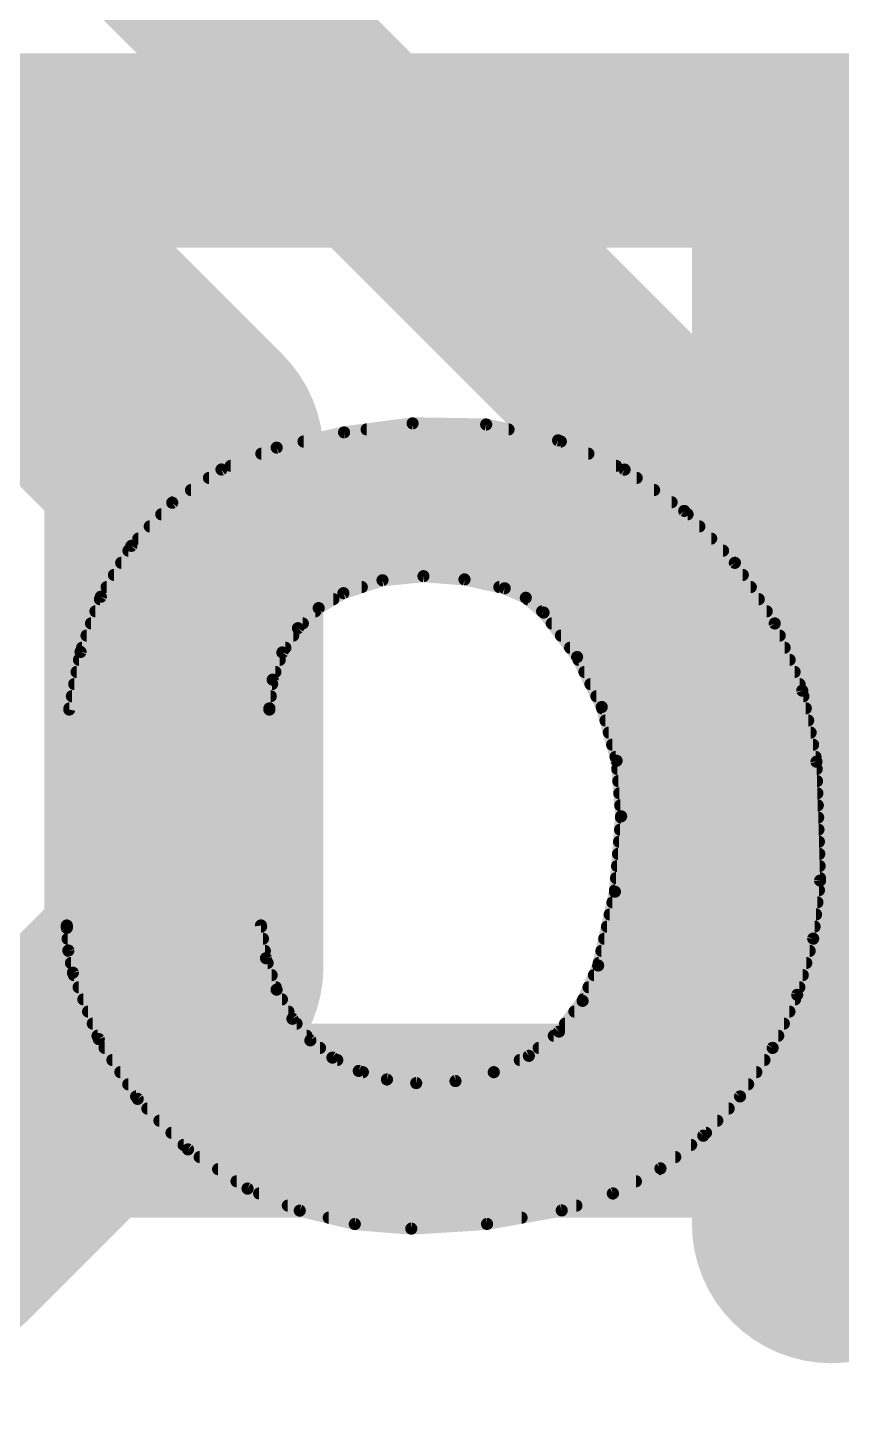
# Model space of a CAD drawing. Extents: x -12 to 102, y -12 to 69.
# Drawn here: x 33.062 to 34.766, y 58.827 to 61.725 of the extents above; entities that cross this region are included whole.
import ezdxf

# ---------------------------------------------------------------- set-up
doc = ezdxf.new("R2010")
doc.units = 0
for name, color, linetype in [('1', 12, 'CONTINUOUS'), ('16', 132, 'CONTINUOUS'), ('21', 41, 'CONTINUOUS'), ('22', 40, 'CONTINUOUS')]:
    doc.layers.add(name, color=color, linetype=linetype)

msp = doc.modelspace()

# ---------------------------------------------------------------- linework, layer by layer
at = {"layer": '1', "const_width": 0.4064}
msp.add_lwpolyline([(36.83, 58.42), (31.75, 63.5)], dxfattribs=at)
at = {"layer": '16', "const_width": 0.4064}
for points in [[(68.072, 61.468), (28.321, 61.468)], [(64.77, 59.436), (11.43, 59.436)]]:
    msp.add_lwpolyline(points, dxfattribs=at)
at = {"layer": '21', "const_width": 0.5842}
for points in [[(32.8516, 61.3725), (31.7754, 61.3725)], [(33.3897, 60.8344), (32.8516, 61.3725)], [(34.7455, 59.2201), (34.7455, 61.3725)], [(34.7455, 61.3725), (36.3598, 61.3725)], [(33.3897, 59.7582), (33.3897, 60.8344)], [(32.8516, 59.2201), (33.3897, 59.7582)], [(31.7754, 59.2201), (32.8516, 59.2201)]]:
    msp.add_lwpolyline(points, dxfattribs=at)
at = {"layer": '21', "const_width": 0.2921}
for points in [[(32.9548, 61.4757, 1), (32.7483, 61.2692)], [(32.8516, 61.2264, 1), (32.8516, 61.5185)], [(34.8915, 61.3725, 1), (34.5994, 61.3725)], [(34.7455, 61.5185, 1), (34.7455, 61.2264)], [(33.5357, 60.8344, 1), (33.2436, 60.8344)], [(33.2864, 60.7311, 1), (33.4929, 60.9377)], [(33.4929, 59.6549, 1), (33.2864, 59.8615)], [(33.2436, 59.7582, 1), (33.5357, 59.7582)], [(32.8516, 59.074, 1), (32.8516, 59.3662)], [(32.7483, 59.3234, 1), (32.9548, 59.1168)], [(34.5994, 59.2201, 1), (34.8915, 59.2201)]]:
    msp.add_lwpolyline(points, format="xyb", dxfattribs=at)
at = {"layer": '22', "const_width": 0.0254}
for points in [[(33.725, 60.8776), (33.5839, 60.8457)], [(33.8684, 60.8965), (33.725, 60.8776)], [(33.7721, 60.8838), (34.0694, 60.8838)], [(34.0226, 60.8941), (33.8684, 60.8965)], [(34.1732, 60.8609), (34.0226, 60.8941)], [(33.5839, 60.8457), (33.4682, 60.7999)], [(33.6401, 60.8584), (34.1789, 60.8584)], [(34.3123, 60.7998), (34.1732, 60.8609)], [(33.5518, 60.833), (34.2367, 60.833)], [(33.4682, 60.7999), (33.3652, 60.7303)], [(33.4876, 60.8076), (34.2945, 60.8076)], [(34.4372, 60.7132), (34.3123, 60.7998)], [(33.442, 60.7822), (34.3377, 60.7822)], [(33.3652, 60.7303), (33.2796, 60.64)], [(33.3669, 60.7314), (34.411, 60.7314)], [(33.4045, 60.7568), (34.3743, 60.7568)], [(33.3422, 60.706), (34.4443, 60.706)], [(34.5433, 60.6044), (34.4372, 60.7132)], [(33.3181, 60.6806), (34.469, 60.6806)], [(33.2941, 60.6552), (34.4938, 60.6552)], [(33.2796, 60.64), (33.2156, 60.5333)], [(33.2735, 60.6298), (34.5186, 60.6298)], [(33.2583, 60.6044), (34.5434, 60.6044)], [(34.6267, 60.4774), (34.5433, 60.6044)], [(33.243, 60.579), (34.56, 60.579)], [(33.7236, 60.5409), (33.8054, 60.5679)], [(33.8054, 60.5679), (33.8912, 60.5765)], [(33.8912, 60.5765), (33.9772, 60.5697)], [(33.9772, 60.5697), (34.0614, 60.5511)], [(33.2156, 60.5333), (33.1731, 60.4178)], [(33.2137, 60.5282), (33.7025, 60.5282)], [(33.2278, 60.5536), (33.7621, 60.5536)], [(33.6718, 60.5097), (33.7236, 60.5409)], [(34.0501, 60.5536), (34.5767, 60.5536)], [(34.0614, 60.5511), (34.1055, 60.5313)], [(34.1055, 60.5313), (34.1427, 60.5003)], [(34.1092, 60.5282), (34.5934, 60.5282)], [(33.2044, 60.5028), (33.6648, 60.5028)], [(33.6285, 60.4675), (33.6718, 60.5097)], [(34.1397, 60.5028), (34.6101, 60.5028)], [(34.1427, 60.5003), (34.213, 60.4071)], [(33.1951, 60.4774), (33.6386, 60.4774)], [(34.16, 60.4774), (34.6268, 60.4774)], [(34.6844, 60.3368), (34.6267, 60.4774)], [(33.1857, 60.452), (33.6185, 60.452)], [(33.5958, 60.4166), (33.6285, 60.4675)], [(34.1791, 60.452), (34.6372, 60.452)], [(33.1731, 60.4178), (33.1495, 60.2971)], [(33.1764, 60.4266), (33.6022, 60.4266)], [(33.5755, 60.3597), (33.5958, 60.4166)], [(34.1983, 60.4266), (34.6476, 60.4266)], [(33.1699, 60.4012), (33.5903, 60.4012)], [(34.213, 60.4071), (34.2646, 60.3024)], [(34.2159, 60.4012), (34.658, 60.4012)], [(33.1649, 60.3758), (33.5812, 60.3758)], [(33.5686, 60.2996), (33.5755, 60.3597)], [(34.2284, 60.3758), (34.6684, 60.3758)], [(33.155, 60.325), (33.5715, 60.325)], [(33.1599, 60.3504), (33.5744, 60.3504)], [(34.2409, 60.3504), (34.6788, 60.3504)], [(34.2534, 60.325), (34.6868, 60.325)], [(34.7142, 60.1878), (34.6844, 60.3368)], [(33.1495, 60.2971), (33.5686, 60.2971)], [(33.15, 60.2996), (33.5686, 60.2996)], [(33.5686, 60.2971), (33.5686, 60.2996)], [(34.2646, 60.3024), (34.2957, 60.1899)], [(34.2654, 60.2996), (34.6919, 60.2996)], [(34.2724, 60.2742), (34.6969, 60.2742)], [(34.2794, 60.2488), (34.702, 60.2488)], [(34.2864, 60.2234), (34.7071, 60.2234)], [(34.2934, 60.198), (34.7122, 60.198)], [(34.2957, 60.1899), (34.3052, 60.0735)], [(34.7218, 59.9389), (34.7142, 60.1878)], [(34.2971, 60.1726), (34.7147, 60.1726)], [(34.2992, 60.1472), (34.7154, 60.1472)], [(34.3013, 60.1218), (34.7162, 60.1218)], [(34.3033, 60.0964), (34.717, 60.0964)], [(34.3052, 60.0735), (34.2921, 59.9156)], [(34.305, 60.071), (34.7178, 60.071)], [(34.3029, 60.0456), (34.7185, 60.0456)], [(34.3008, 60.0202), (34.7193, 60.0202)], [(34.2987, 59.9948), (34.7201, 59.9948)], [(34.2966, 59.9694), (34.7209, 59.9694)], [(34.2923, 59.9186), (34.7194, 59.9186)], [(34.2945, 59.944), (34.7216, 59.944)], [(34.7073, 59.8173), (34.7218, 59.9389)], [(34.2921, 59.9156), (34.257, 59.7611)], [(34.287, 59.8932), (34.7163, 59.8932)], [(34.2812, 59.8678), (34.7133, 59.8678)], [(33.5509, 59.8449), (33.1445, 59.8449)], [(33.1445, 59.8449), (33.1445, 59.8399)], [(33.1445, 59.8424), (33.5513, 59.8424)], [(33.1445, 59.8399), (33.1477, 59.7925)], [(33.5615, 59.7762), (33.5509, 59.8449)], [(34.2755, 59.8424), (34.7103, 59.8424)], [(33.146, 59.817), (33.5552, 59.817)], [(34.2697, 59.817), (34.7072, 59.817)], [(34.6739, 59.6996), (34.7073, 59.8173)], [(33.1477, 59.7925), (33.1572, 59.7459)], [(33.1479, 59.7916), (33.5591, 59.7916)], [(33.5837, 59.7104), (33.5615, 59.7762)], [(34.2639, 59.7916), (34.7, 59.7916)], [(33.1531, 59.7662), (33.5648, 59.7662)], [(33.1572, 59.7459), (33.2114, 59.6068)], [(34.257, 59.7611), (34.2244, 59.6869)], [(34.2582, 59.7662), (34.6928, 59.7662)], [(33.1592, 59.7408), (33.5734, 59.7408)], [(33.1691, 59.7154), (33.582, 59.7154)], [(34.2369, 59.7154), (34.6784, 59.7154)], [(34.2481, 59.7408), (34.6856, 59.7408)], [(33.179, 59.69), (33.5948, 59.69)], [(33.6169, 59.6494), (33.5837, 59.7104)], [(34.2244, 59.6869), (34.1751, 59.6226)], [(34.2258, 59.69), (34.6694, 59.69)], [(34.6224, 59.5885), (34.6739, 59.6996)], [(33.1889, 59.6646), (33.6086, 59.6646)], [(34.2073, 59.6646), (34.6577, 59.6646)], [(33.1988, 59.6392), (33.6254, 59.6392)], [(33.6544, 59.6042), (33.6169, 59.6494)], [(34.1879, 59.6392), (34.6459, 59.6392)], [(33.2087, 59.6138), (33.6464, 59.6138)], [(33.2114, 59.6068), (33.2929, 59.4817)], [(33.7007, 59.5681), (33.6544, 59.6042)], [(34.1751, 59.6226), (34.1119, 59.5719)], [(34.1642, 59.6138), (34.6341, 59.6138)], [(33.2234, 59.5884), (33.6747, 59.5884)], [(34.1119, 59.5719), (34.0385, 59.5376)], [(34.1325, 59.5884), (34.6224, 59.5884)], [(34.5542, 59.4868), (34.6224, 59.5885)], [(33.2399, 59.563), (33.7108, 59.563)], [(33.7557, 59.5402), (33.7007, 59.5681)], [(34.093, 59.563), (34.6053, 59.563)], [(33.2565, 59.5376), (33.7644, 59.5376)], [(33.8148, 59.5223), (33.7557, 59.5402)], [(33.876, 59.5147), (33.8148, 59.5223)], [(33.9583, 59.519), (33.876, 59.5147)], [(34.0385, 59.5376), (33.9583, 59.519)], [(34.0385, 59.5376), (34.5883, 59.5376)], [(33.273, 59.5122), (34.5712, 59.5122)], [(33.2895, 59.4868), (34.5542, 59.4868)], [(34.4771, 59.4045), (34.5542, 59.4868)], [(33.2929, 59.4817), (33.3982, 59.3759)], [(33.3131, 59.4614), (34.5304, 59.4614)], [(33.3384, 59.436), (34.5066, 59.436)], [(33.3636, 59.4106), (34.4828, 59.4106)], [(34.3875, 59.3361), (34.4771, 59.4045)], [(33.3889, 59.3852), (34.4518, 59.3852)], [(33.3982, 59.3759), (33.5229, 59.2938)], [(33.4226, 59.3598), (34.4186, 59.3598)], [(33.4612, 59.3344), (34.3843, 59.3344)], [(34.2878, 59.2834), (34.3875, 59.3361)], [(33.4998, 59.309), (34.3362, 59.309)], [(33.5229, 59.2938), (33.6322, 59.2477)], [(33.5471, 59.2836), (34.2881, 59.2836)], [(34.1808, 59.248), (34.2878, 59.2834)], [(33.6072, 59.2582), (34.2116, 59.2582)], [(33.6322, 59.2477), (33.7475, 59.2194)], [(33.6929, 59.2328), (34.0966, 59.2328)], [(34.0244, 59.2198), (34.1808, 59.248)], [(33.7475, 59.2194), (33.8658, 59.2099)], [(33.8658, 59.2099), (34.0244, 59.2198)]]:
    msp.add_lwpolyline(points, dxfattribs=at)
at = {"layer": '22', "const_width": 0.0127}
for points in [[(33.7242, 60.8839, 1), (33.7258, 60.8713)], [(33.7264, 60.8714, 1), (33.7236, 60.8838)], [(33.7721, 60.8901, 1), (33.7721, 60.8775)], [(33.8685, 60.9028, 1), (33.8683, 60.8902)], [(33.8692, 60.8902, 1), (33.8676, 60.9028)], [(34.024, 60.9003, 1), (34.0212, 60.8879)], [(34.0225, 60.8878, 1), (34.0227, 60.9005)], [(34.0694, 60.8775, 1), (34.0694, 60.8901)], [(33.5862, 60.8398, 1), (33.5816, 60.8516)], [(33.6401, 60.8648, 1), (33.6401, 60.8521)], [(34.1758, 60.8667, 1), (34.1706, 60.8551)], [(34.1718, 60.8547, 1), (34.1746, 60.8671)], [(34.1789, 60.8521, 1), (34.1789, 60.8648)], [(33.5518, 60.8394, 1), (33.5518, 60.8267)], [(33.5825, 60.8519, 1), (33.5853, 60.8395)], [(34.2367, 60.8267, 1), (34.2367, 60.8394)], [(33.4659, 60.8058, 1), (33.4706, 60.794)], [(33.4718, 60.7947, 1), (33.4647, 60.8052)], [(33.4876, 60.8139, 1), (33.4876, 60.8013)], [(34.2945, 60.8013, 1), (34.2945, 60.8139)], [(34.3159, 60.805, 1), (34.3087, 60.7945)], [(34.3098, 60.7939, 1), (34.3149, 60.8056)], [(33.442, 60.7886, 1), (33.442, 60.7759)], [(34.3377, 60.7759, 1), (34.3377, 60.7886)], [(33.3669, 60.7377, 1), (33.3669, 60.7251)], [(33.3698, 60.7259, 1), (33.3606, 60.7346)], [(33.4045, 60.7632, 1), (33.4045, 60.7505)], [(34.3743, 60.7505, 1), (34.3743, 60.7632)], [(34.411, 60.7251, 1), (34.411, 60.7377)], [(33.3422, 60.7124, 1), (33.3422, 60.6997)], [(33.3616, 60.7355, 1), (33.3687, 60.725)], [(34.4418, 60.7176, 1), (34.4327, 60.7088)], [(34.4336, 60.708, 1), (34.4408, 60.7184)], [(34.4443, 60.6997, 1), (34.4443, 60.7124)], [(33.3181, 60.687, 1), (33.3181, 60.6743)], [(34.469, 60.6743, 1), (34.469, 60.687)], [(33.2941, 60.6615, 1), (33.2941, 60.6489)], [(34.4938, 60.6489, 1), (34.4938, 60.6615)], [(33.2735, 60.6362, 1), (33.2735, 60.6235)], [(33.275, 60.6443, 1), (33.2842, 60.6356)], [(33.2851, 60.6367, 1), (33.2742, 60.6432)], [(34.5186, 60.6235, 1), (34.5186, 60.6362)], [(33.2583, 60.6108, 1), (33.2583, 60.5981)], [(34.5486, 60.6079, 1), (34.538, 60.6009)], [(34.5388, 60.6, 1), (34.5479, 60.6089)], [(34.5434, 60.5981, 1), (34.5434, 60.6108)], [(33.243, 60.5853, 1), (33.243, 60.5727)], [(33.8048, 60.5742, 1), (33.8061, 60.5616)], [(33.8074, 60.5619, 1), (33.8034, 60.574)], [(33.8917, 60.5828, 1), (33.8907, 60.5702)], [(33.8918, 60.5702, 1), (33.8906, 60.5828)], [(33.9785, 60.5759, 1), (33.9758, 60.5635)], [(33.9767, 60.5633, 1), (33.9777, 60.576)], [(34.56, 60.5727, 1), (34.56, 60.5853)], [(33.2137, 60.5346, 1), (33.2137, 60.5219)], [(33.2102, 60.5366, 1), (33.221, 60.53)], [(33.2216, 60.5311, 1), (33.2096, 60.5355)], [(33.2278, 60.56, 1), (33.2278, 60.5473)], [(33.7025, 60.5219, 1), (33.7025, 60.5346)], [(33.7216, 60.5469, 1), (33.7256, 60.5349)], [(33.7269, 60.5355, 1), (33.7203, 60.5463)], [(33.7621, 60.5473, 1), (33.7621, 60.56)], [(34.0501, 60.56, 1), (34.0501, 60.5473)], [(34.064, 60.5569, 1), (34.0588, 60.5453)], [(34.06, 60.5449, 1), (34.0628, 60.5573)], [(34.1096, 60.5361, 1), (34.1015, 60.5264)], [(34.1092, 60.5346, 1), (34.1092, 60.5219)], [(34.1029, 60.5255, 1), (34.1081, 60.5371)], [(34.5767, 60.5473, 1), (34.5767, 60.56)], [(34.5934, 60.5219, 1), (34.5934, 60.5346)], [(33.2044, 60.5091, 1), (33.2044, 60.4965)], [(33.6648, 60.4965, 1), (33.6648, 60.5091)], [(33.6685, 60.5151, 1), (33.6751, 60.5042)], [(33.6762, 60.5051, 1), (33.6674, 60.5142)], [(34.1397, 60.5091, 1), (34.1397, 60.4965)], [(34.1478, 60.5041, 1), (34.1376, 60.4965)], [(34.1386, 60.4954, 1), (34.1468, 60.5052)], [(34.6101, 60.4965, 1), (34.6101, 60.5091)], [(33.1951, 60.4838, 1), (33.1951, 60.4711)], [(33.6386, 60.4711, 1), (33.6386, 60.4838)], [(34.16, 60.4838, 1), (34.16, 60.4711)], [(34.6326, 60.4798, 1), (34.6209, 60.475)], [(34.6214, 60.4739, 1), (34.6321, 60.4809)], [(34.6268, 60.4711, 1), (34.6268, 60.4838)], [(33.1857, 60.4584, 1), (33.1857, 60.4457)], [(33.6185, 60.4457, 1), (33.6185, 60.4584)], [(33.624, 60.4721, 1), (33.6329, 60.463)], [(33.6338, 60.4641, 1), (33.6231, 60.4709)], [(34.1791, 60.4584, 1), (34.1791, 60.4457)], [(34.6372, 60.4457, 1), (34.6372, 60.4584)], [(33.1672, 60.42, 1), (33.1791, 60.4156)], [(33.1794, 60.4166, 1), (33.1669, 60.4191)], [(33.1764, 60.4329, 1), (33.1764, 60.4203)], [(33.5904, 60.4201, 1), (33.6011, 60.4132)], [(33.6018, 60.4145, 1), (33.5898, 60.4188)], [(33.6022, 60.4203, 1), (33.6022, 60.4329)], [(34.1983, 60.4329, 1), (34.1983, 60.4203)], [(34.6476, 60.4203, 1), (34.6476, 60.4329)], [(33.1699, 60.4076, 1), (33.1699, 60.3949)], [(33.5903, 60.3949, 1), (33.5903, 60.4076)], [(34.2187, 60.4099, 1), (34.2073, 60.4043)], [(34.2079, 60.4033, 1), (34.2181, 60.4109)], [(34.2159, 60.4076, 1), (34.2159, 60.3949)], [(34.658, 60.3949, 1), (34.658, 60.4076)], [(33.1649, 60.3822, 1), (33.1649, 60.3695)], [(33.5695, 60.3618, 1), (33.5815, 60.3575)], [(33.5818, 60.359, 1), (33.5692, 60.3604)], [(33.5812, 60.3695, 1), (33.5812, 60.3822)], [(34.2284, 60.3822, 1), (34.2284, 60.3695)], [(34.6684, 60.3695, 1), (34.6684, 60.3822)], [(33.155, 60.3314, 1), (33.155, 60.3187)], [(33.1599, 60.3567, 1), (33.1599, 60.3441)], [(33.5715, 60.3187, 1), (33.5715, 60.3314)], [(33.5744, 60.3441, 1), (33.5744, 60.3567)], [(34.2409, 60.3567, 1), (34.2409, 60.3441)], [(34.2534, 60.3314, 1), (34.2534, 60.3187)], [(34.6906, 60.3381, 1), (34.6782, 60.3356)], [(34.6785, 60.3344, 1), (34.6903, 60.3392)], [(34.6788, 60.3441, 1), (34.6788, 60.3567)], [(34.6868, 60.3187, 1), (34.6868, 60.3314)], [(33.1495, 60.3034, 1), (33.1495, 60.2908)], [(33.15, 60.306, 1), (33.15, 60.2933)], [(33.575, 60.2996, 1), (33.5623, 60.2996)], [(33.5686, 60.2933, 1), (33.5686, 60.306)], [(33.5686, 60.2908, 1), (33.5686, 60.3034)], [(34.2707, 60.3041, 1), (34.2585, 60.3007)], [(34.2589, 60.2996, 1), (34.2703, 60.3052)], [(34.2654, 60.306, 1), (34.2654, 60.2933)], [(34.6919, 60.2933, 1), (34.6919, 60.306)], [(33.1433, 60.2983, 1), (33.1557, 60.2959)], [(33.5623, 60.3003, 1), (33.5749, 60.2989)], [(33.5623, 60.2971, 1), (33.575, 60.2971)], [(34.2724, 60.2805, 1), (34.2724, 60.2679)], [(34.6969, 60.2679, 1), (34.6969, 60.2805)], [(34.2794, 60.2552, 1), (34.2794, 60.2425)], [(34.702, 60.2425, 1), (34.702, 60.2552)], [(34.2864, 60.2298, 1), (34.2864, 60.2171)], [(34.7071, 60.2171, 1), (34.7071, 60.2298)], [(34.2934, 60.2043, 1), (34.2934, 60.1917)], [(34.302, 60.1904, 1), (34.2894, 60.1893)], [(34.2896, 60.1882, 1), (34.3018, 60.1915)], [(34.7205, 60.188, 1), (34.7079, 60.1876)], [(34.708, 60.1866, 1), (34.7204, 60.189)], [(34.7122, 60.1917, 1), (34.7122, 60.2043)], [(34.2971, 60.179, 1), (34.2971, 60.1663)], [(34.7147, 60.1663, 1), (34.7147, 60.179)], [(34.2992, 60.1536, 1), (34.2992, 60.1409)], [(34.3013, 60.1281, 1), (34.3013, 60.1155)], [(34.7154, 60.1409, 1), (34.7154, 60.1536)], [(34.7162, 60.1155, 1), (34.7162, 60.1281)], [(34.3033, 60.1028, 1), (34.3033, 60.0901)], [(34.717, 60.0901, 1), (34.717, 60.1028)], [(34.305, 60.0774, 1), (34.305, 60.0647)], [(34.2989, 60.073, 1), (34.3115, 60.074)], [(34.3115, 60.073, 1), (34.2989, 60.074)], [(34.7178, 60.0647, 1), (34.7178, 60.0774)], [(34.3029, 60.0519, 1), (34.3029, 60.0393)], [(34.7185, 60.0393, 1), (34.7185, 60.0519)], [(34.3008, 60.0266, 1), (34.3008, 60.0139)], [(34.7193, 60.0139, 1), (34.7193, 60.0266)], [(34.2987, 60.0012, 1), (34.2987, 59.9885)], [(34.7201, 59.9885, 1), (34.7201, 60.0012)], [(34.2966, 59.9757, 1), (34.2966, 59.9631)], [(34.7209, 59.9631, 1), (34.7209, 59.9757)], [(34.2923, 59.925, 1), (34.2923, 59.9123)], [(34.2945, 59.9504, 1), (34.2945, 59.9377)], [(34.7281, 59.9381, 1), (34.7155, 59.9397)], [(34.7155, 59.9387, 1), (34.7281, 59.9391)], [(34.7194, 59.9123, 1), (34.7194, 59.925)], [(34.7216, 59.9377, 1), (34.7216, 59.9504)], [(34.287, 59.8995, 1), (34.287, 59.8869)], [(34.2858, 59.9161, 1), (34.2984, 59.9151)], [(34.2983, 59.9142, 1), (34.2859, 59.917)], [(34.7163, 59.8869, 1), (34.7163, 59.8995)], [(34.2812, 59.8742, 1), (34.2812, 59.8615)], [(34.7133, 59.8615, 1), (34.7133, 59.8742)], [(33.1445, 59.8513, 1), (33.1445, 59.8386)], [(33.1445, 59.8488, 1), (33.1445, 59.8361)], [(33.1508, 59.8403, 1), (33.1382, 59.8395)], [(33.1508, 59.8449, 1), (33.1382, 59.8449)], [(33.1382, 59.8399, 1), (33.1508, 59.8399)], [(33.5572, 59.8459, 1), (33.5446, 59.8439)], [(33.5509, 59.8386, 1), (33.5509, 59.8513)], [(33.5513, 59.8361, 1), (33.5513, 59.8488)], [(34.2755, 59.8488, 1), (34.2755, 59.8361)], [(34.7103, 59.8361, 1), (34.7103, 59.8488)], [(33.146, 59.8233, 1), (33.146, 59.8107)], [(33.5552, 59.8107, 1), (33.5552, 59.8233)], [(34.2697, 59.8233, 1), (34.2697, 59.8107)], [(34.701, 59.8181, 1), (34.7136, 59.8166)], [(34.7134, 59.8156, 1), (34.7012, 59.8191)], [(34.7072, 59.8107, 1), (34.7072, 59.8233)], [(33.1539, 59.7937, 1), (33.1415, 59.7912)], [(33.1414, 59.792, 1), (33.154, 59.7929)], [(33.1479, 59.798, 1), (33.1479, 59.7853)], [(33.5675, 59.7783, 1), (33.5554, 59.7742)], [(33.5591, 59.7853, 1), (33.5591, 59.798)], [(34.2639, 59.798, 1), (34.2639, 59.7853)], [(34.7, 59.7853, 1), (34.7, 59.798)], [(33.1531, 59.7726, 1), (33.1531, 59.7599)], [(33.1631, 59.7482, 1), (33.1513, 59.7436)], [(33.5552, 59.7753, 1), (33.5677, 59.7772)], [(33.5648, 59.7599, 1), (33.5648, 59.7726)], [(34.2508, 59.7625, 1), (34.2632, 59.7597)], [(34.2628, 59.7585, 1), (34.2512, 59.7637)], [(34.2582, 59.7726, 1), (34.2582, 59.7599)], [(34.6928, 59.7599, 1), (34.6928, 59.7726)], [(33.151, 59.7446, 1), (33.1634, 59.7472)], [(33.1592, 59.7471, 1), (33.1592, 59.7345)], [(33.1691, 59.7218, 1), (33.1691, 59.7091)], [(33.5734, 59.7345, 1), (33.5734, 59.7471)], [(33.582, 59.7091, 1), (33.582, 59.7218)], [(34.2369, 59.7218, 1), (34.2369, 59.7091)], [(34.2481, 59.7471, 1), (34.2481, 59.7345)], [(34.6784, 59.7091, 1), (34.6784, 59.7218)], [(34.6856, 59.7345, 1), (34.6856, 59.7471)], [(33.179, 59.6964, 1), (33.179, 59.6837)], [(33.5893, 59.7134, 1), (33.5781, 59.7074)], [(33.5777, 59.7084, 1), (33.5897, 59.7124)], [(33.5948, 59.6837, 1), (33.5948, 59.6964)], [(34.2258, 59.6964, 1), (34.2258, 59.6837)], [(34.2295, 59.683, 1), (34.2194, 59.6908)], [(34.6678, 59.7013, 1), (34.68, 59.6978)], [(34.6796, 59.6969, 1), (34.6681, 59.7022)], [(34.6694, 59.6837, 1), (34.6694, 59.6964)], [(33.1889, 59.6709, 1), (33.1889, 59.6583)], [(33.6086, 59.6583, 1), (33.6086, 59.6709)], [(34.2073, 59.6709, 1), (34.2073, 59.6583)], [(34.2186, 59.6895, 1), (34.2302, 59.6844)], [(34.6577, 59.6583, 1), (34.6577, 59.6709)], [(33.1988, 59.6456, 1), (33.1988, 59.6329)], [(33.6218, 59.6535, 1), (33.612, 59.6453)], [(33.6113, 59.6464, 1), (33.6225, 59.6524)], [(33.6254, 59.6329, 1), (33.6254, 59.6456)], [(34.1879, 59.6456, 1), (34.1879, 59.6329)], [(34.6459, 59.6329, 1), (34.6459, 59.6456)], [(33.2087, 59.6202, 1), (33.2087, 59.6075)], [(33.2167, 59.6103, 1), (33.2061, 59.6033)], [(33.2055, 59.6045, 1), (33.2173, 59.6091)], [(33.6464, 59.6075, 1), (33.6464, 59.6202)], [(33.6583, 59.6092, 1), (33.6505, 59.5992)], [(33.6495, 59.6002, 1), (33.6593, 59.6083)], [(34.1642, 59.6202, 1), (34.1642, 59.6075)], [(34.1701, 59.6265, 1), (34.1802, 59.6187)], [(34.1791, 59.6176, 1), (34.1711, 59.6275)], [(34.6341, 59.6075, 1), (34.6341, 59.6202)], [(33.2234, 59.5947, 1), (33.2234, 59.5821)], [(33.6747, 59.5821, 1), (33.6747, 59.5947)], [(34.108, 59.5768, 1), (34.1159, 59.5669)], [(34.1146, 59.5661, 1), (34.1093, 59.5776)], [(34.1325, 59.5947, 1), (34.1325, 59.5821)], [(34.6167, 59.5911, 1), (34.6282, 59.5858)], [(34.6277, 59.5849, 1), (34.6171, 59.592)], [(34.6224, 59.5821, 1), (34.6224, 59.5947)], [(33.2399, 59.5694, 1), (33.2399, 59.5567)], [(33.7036, 59.5738, 1), (33.6978, 59.5624)], [(33.6968, 59.5631, 1), (33.7046, 59.5731)], [(33.7108, 59.5567, 1), (33.7108, 59.5694)], [(34.093, 59.5694, 1), (34.093, 59.5567)], [(34.6053, 59.5567, 1), (34.6053, 59.5694)], [(33.2565, 59.544, 1), (33.2565, 59.5313)], [(33.7576, 59.5463, 1), (33.7539, 59.5342)], [(33.7529, 59.5346, 1), (33.7586, 59.5459)], [(33.7644, 59.5313, 1), (33.7644, 59.544)], [(33.8155, 59.5286, 1), (33.814, 59.516)], [(33.8129, 59.5162, 1), (33.8166, 59.5283)], [(33.8757, 59.521, 1), (33.8763, 59.5084)], [(33.8752, 59.5084, 1), (33.8768, 59.521)], [(33.9568, 59.5251, 1), (33.9597, 59.5128)], [(33.9586, 59.5126, 1), (33.9579, 59.5253)], [(34.0385, 59.544, 1), (34.0385, 59.5313)], [(34.0358, 59.5434, 1), (34.0412, 59.5318)], [(34.0399, 59.5314, 1), (34.0371, 59.5438)], [(34.5883, 59.5313, 1), (34.5883, 59.544)], [(33.273, 59.5185, 1), (33.273, 59.5059)], [(33.2895, 59.4931, 1), (33.2895, 59.4805)], [(34.5489, 59.4903, 1), (34.5595, 59.4833)], [(34.5588, 59.4825, 1), (34.5496, 59.4911)], [(34.5542, 59.4805, 1), (34.5542, 59.4931)], [(34.5712, 59.5059, 1), (34.5712, 59.5185)], [(33.2974, 59.4862, 1), (33.2884, 59.4772)], [(33.2876, 59.4782, 1), (33.2982, 59.4852)], [(33.3131, 59.4678, 1), (33.3131, 59.4551)], [(34.5304, 59.4551, 1), (34.5304, 59.4678)], [(33.3384, 59.4423, 1), (33.3384, 59.4297)], [(34.5066, 59.4297, 1), (34.5066, 59.4423)], [(33.3636, 59.4169, 1), (33.3636, 59.4043)], [(34.4725, 59.4088, 1), (34.4818, 59.4002)], [(34.481, 59.3995, 1), (34.4733, 59.4096)], [(34.4828, 59.4043, 1), (34.4828, 59.4169)], [(33.3889, 59.3916, 1), (33.3889, 59.3789)], [(33.4017, 59.3812, 1), (33.3947, 59.3706)], [(33.3937, 59.3714, 1), (33.4027, 59.3804)], [(34.4518, 59.3789, 1), (34.4518, 59.3916)], [(33.4226, 59.3661, 1), (33.4226, 59.3535)], [(34.4186, 59.3535, 1), (34.4186, 59.3661)], [(33.4612, 59.3407, 1), (33.4612, 59.3281)], [(34.3837, 59.3411, 1), (34.3914, 59.331)], [(34.3843, 59.3281, 1), (34.3843, 59.3407)], [(34.3905, 59.3305, 1), (34.3846, 59.3417)], [(33.4998, 59.3154, 1), (33.4998, 59.3027)], [(33.5254, 59.2997, 1), (33.5204, 59.2879)], [(33.5194, 59.2885, 1), (33.5264, 59.2991)], [(33.5471, 59.2899, 1), (33.5471, 59.2773)], [(34.2849, 59.2891, 1), (34.2908, 59.2778)], [(34.2898, 59.2774, 1), (34.2858, 59.2895)], [(34.2881, 59.2773, 1), (34.2881, 59.2899)], [(34.3362, 59.3027, 1), (34.3362, 59.3154)], [(33.6072, 59.2645, 1), (33.6072, 59.2519)], [(34.2116, 59.2519, 1), (34.2116, 59.2645)], [(33.6337, 59.2538, 1), (33.6307, 59.2415)], [(33.6298, 59.2418, 1), (33.6347, 59.2535)], [(33.6929, 59.2392, 1), (33.6929, 59.2265)], [(34.0966, 59.2265, 1), (34.0966, 59.2392)], [(34.1788, 59.254, 1), (34.1828, 59.242)], [(34.1819, 59.2418, 1), (34.1797, 59.2542)], [(33.748, 59.2258, 1), (33.747, 59.2131)], [(33.746, 59.2133, 1), (33.749, 59.2256)], [(33.8654, 59.2162, 1), (33.8662, 59.2036)], [(33.8653, 59.2036, 1), (33.8663, 59.2162)], [(34.0233, 59.226, 1), (34.0255, 59.2135)], [(34.0248, 59.2134, 1), (34.024, 59.2261)]]:
    msp.add_lwpolyline(points, format="xyb", dxfattribs=at)

doc.saveas('drawing.dxf')
